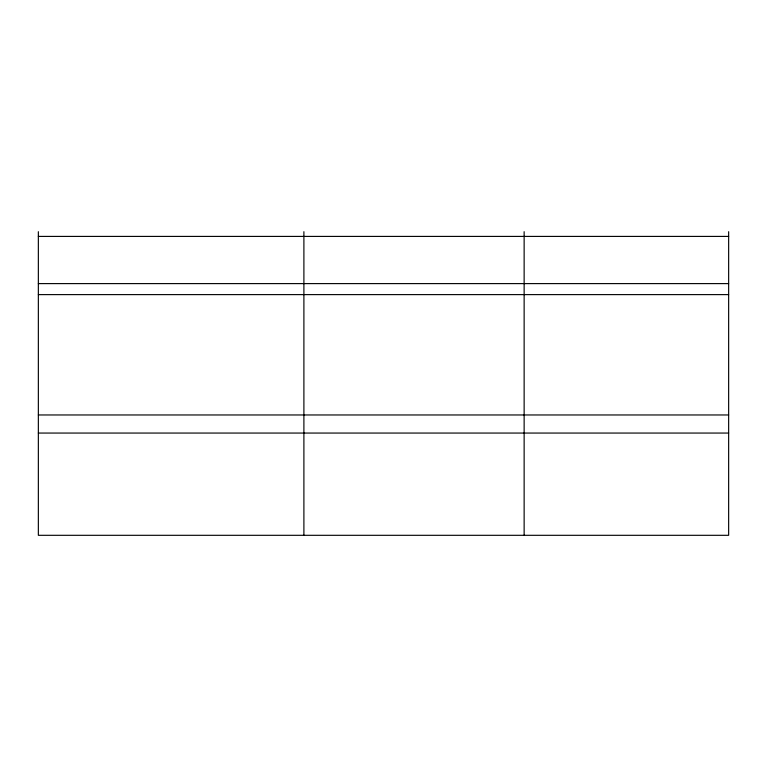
<?xml version="1.0" encoding="UTF-8"?>
<svg xmlns="http://www.w3.org/2000/svg" width="767" height="767" viewBox="0 0 767 767"><rect width="100%" height="100%" fill="white"/><g stroke="black" fill="none" stroke-linecap="round" stroke-linejoin="round"><path stroke-width="1.15" d="M38.35 236.409L728.65 236.409M38.35 283.608L728.65 283.608M38.35 294.614L728.65 294.614M38.35 414.966L728.65 414.966M38.35 433.058L728.65 433.058M728.65 231.692L728.65 535.308L38.35 535.308L38.35 231.692M524.139 231.692L524.139 535.308M303.895 231.692L303.895 535.308"/></g></svg>
